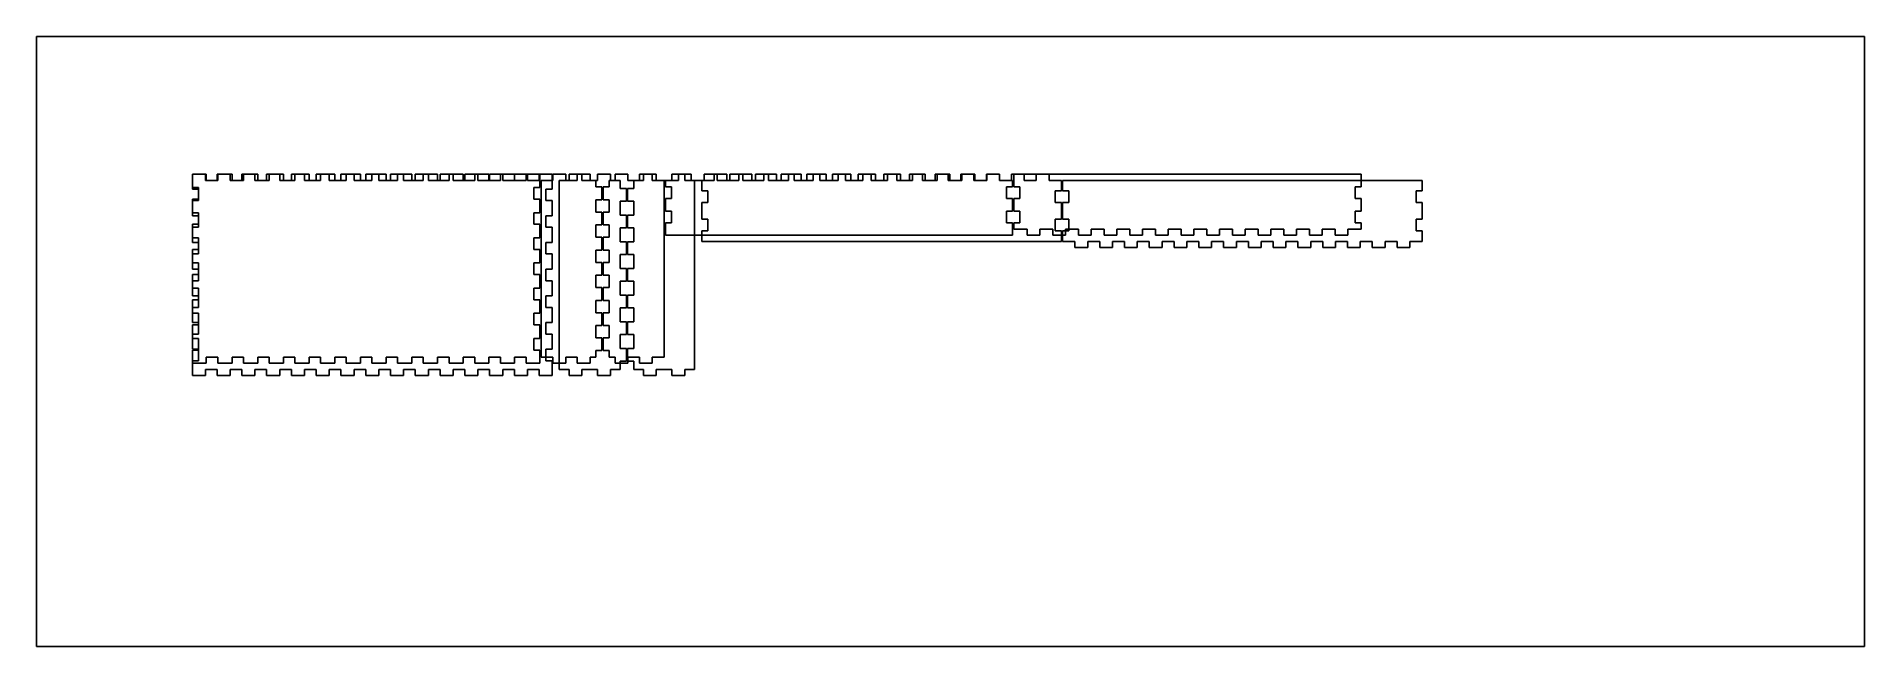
# Model space of a CAD drawing. Extents: x -36 to 387, y -26 to 115.
import ezdxf

# ---------------------------------------------------------------- set-up
doc = ezdxf.new("R2010")
doc.units = 0

msp = doc.modelspace()

# ---------------------------------------------------------------- linework, layer by layer
at = {"layer": 'Layer 1'}
for p, q in [((-35.8422, 115.395), (387.491, 115.395)), ((-35.8422, -25.7157), (-35.8422, 115.395)), ((387.491, 115.395), (387.491, -25.7157)), ((0.28222, 83.5378), (3.26906, 83.5378)), ((0.28222, 80.1158), (0.28222, 83.5378)), ((0.28222, 83.5378), (3.47737, 83.5378)), ((0.28222, 80.4686), (0.28222, 83.5378)), ((1.69333, 80.4686), (0.28222, 80.4686)), ((1.69333, 77.7875), (1.69333, 80.4686)), ((3.26906, 83.5378), (3.26906, 82.1267)), ((3.26906, 82.1267), (5.95017, 82.1267)), ((3.47737, 83.5378), (3.47737, 82.1267)), ((3.47737, 82.1267), (6.15848, 82.1267)), ((5.95017, 82.1267), (5.95017, 83.5378)), ((5.95017, 83.5378), (9.00759, 83.5378)), ((6.15848, 82.1267), (6.15848, 83.5378)), ((6.15848, 83.5378), (9.42421, 83.5378)), ((9.00759, 83.5378), (9.00759, 82.1267)), ((9.00759, 82.1267), (11.6887, 82.1267)), ((9.42421, 83.5378), (9.42421, 82.1267)), ((9.42421, 82.1267), (12.1053, 82.1267)), ((11.6887, 82.1267), (11.6887, 83.5378)), ((11.6887, 83.5378), (14.7461, 83.5378)), ((12.1053, 82.1267), (12.1053, 83.5378)), ((12.1053, 83.5378), (15.371, 83.5378)), ((14.7461, 83.5378), (14.7461, 82.1267)), ((14.7461, 82.1267), (17.4272, 82.1267)), ((15.371, 83.5378), (15.371, 82.1267)), ((15.371, 82.1267), (18.0521, 82.1267)), ((17.4272, 82.1267), (17.4272, 83.5378)), ((17.4272, 83.5378), (20.4846, 83.5378)), ((18.0521, 82.1267), (18.0521, 83.5378)), ((18.0521, 83.5378), (21.3178, 83.5378)), ((20.4846, 83.5378), (20.4846, 82.1267)), ((20.4846, 82.1267), (23.1657, 82.1267)), ((21.3178, 83.5378), (21.3178, 82.1267)), ((21.3178, 82.1267), (23.9989, 82.1267)), ((23.1657, 82.1267), (23.1657, 83.5378)), ((23.1657, 83.5378), (26.2231, 83.5378)), ((23.9989, 82.1267), (23.9989, 83.5378)), ((23.9989, 83.5378), (27.2646, 83.5378)), ((26.2231, 83.5378), (26.2231, 82.1267)), ((26.2231, 82.1267), (28.9043, 82.1267)), ((27.2646, 83.5378), (27.2646, 82.1267)), ((27.2646, 82.1267), (29.9457, 82.1267)), ((28.9043, 82.1267), (28.9043, 83.5378)), ((28.9043, 83.5378), (31.9616, 83.5378)), ((29.9457, 82.1267), (29.9457, 83.5378)), ((29.9457, 83.5378), (33.2116, 83.5378)), ((31.9616, 83.5378), (31.9616, 82.1267)), ((31.9616, 82.1267), (34.6428, 82.1267)), ((33.2116, 83.5378), (33.2116, 82.1267)), ((33.2116, 82.1267), (35.8927, 82.1267)), ((34.6428, 82.1267), (34.6428, 83.5378)), ((34.6428, 83.5378), (37.7001, 83.5378)), ((35.8927, 82.1267), (35.8927, 83.5378)), ((35.8927, 83.5378), (39.1583, 83.5378)), ((37.7001, 83.5378), (37.7001, 82.1267)), ((37.7001, 82.1267), (40.3812, 82.1267)), ((39.1583, 83.5378), (39.1583, 82.1267)), ((39.1583, 82.1267), (41.8394, 82.1267)), ((40.3812, 82.1267), (40.3812, 83.5378)), ((40.3812, 83.5378), (43.4388, 83.5378)), ((41.8394, 82.1267), (41.8394, 83.5378)), ((41.8394, 83.5378), (45.105, 83.5378)), ((43.4388, 83.5378), (43.4388, 82.1267)), ((43.4388, 82.1267), (46.1199, 82.1267)), ((45.105, 83.5378), (45.105, 82.1267)), ((45.105, 82.1267), (47.7861, 82.1267)), ((46.1199, 82.1267), (46.1199, 83.5378)), ((46.1199, 83.5378), (49.1772, 83.5378)), ((47.7861, 82.1267), (47.7861, 83.5378)), ((47.7861, 83.5378), (51.052, 83.5378)), ((49.1772, 83.5378), (49.1772, 82.1267)), ((49.1772, 82.1267), (51.8583, 82.1267)), ((51.052, 83.5378), (51.052, 82.1267)), ((51.052, 82.1267), (53.7331, 82.1267)), ((51.8583, 82.1267), (51.8583, 83.5378)), ((51.8583, 83.5378), (54.9156, 83.5378)), ((53.7331, 82.1267), (53.7331, 83.5378)), ((53.7331, 83.5378), (56.9987, 83.5378)), ((54.9156, 83.5378), (54.9156, 82.1267)), ((54.9156, 82.1267), (57.5967, 82.1267)), ((56.9987, 83.5378), (56.9987, 82.1267)), ((56.9987, 82.1267), (59.6798, 82.1267)), ((57.5967, 82.1267), (57.5967, 83.5378)), ((57.5967, 83.5378), (60.6543, 83.5378)), ((59.6798, 82.1267), (59.6798, 83.5378)), ((59.6798, 83.5378), (62.9457, 83.5378)), ((60.6543, 83.5378), (60.6543, 82.1267)), ((60.6543, 82.1267), (63.3354, 82.1267)), ((62.9457, 83.5378), (62.9457, 82.1267)), ((62.9457, 82.1267), (65.6268, 82.1267)), ((63.3354, 82.1267), (63.3354, 83.5378)), ((63.3354, 83.5378), (66.3927, 83.5378)), ((65.6268, 82.1267), (65.6268, 83.5378)), ((65.6268, 83.5378), (68.8924, 83.5378)), ((66.3927, 83.5378), (66.3927, 82.1267)), ((66.3927, 82.1267), (69.0738, 82.1267)), ((68.8924, 83.5378), (68.8924, 82.1267)), ((68.8924, 82.1267), (71.5735, 82.1267)), ((69.0738, 82.1267), (69.0738, 83.5378)), ((69.0738, 83.5378), (72.1311, 83.5378)), ((71.5735, 82.1267), (71.5735, 83.5378)), ((71.5735, 83.5378), (74.8393, 83.5378)), ((72.1311, 83.5378), (72.1311, 82.1267)), ((72.1311, 82.1267), (74.8123, 82.1267)), ((74.8123, 82.1267), (74.8123, 83.5378)), ((74.8123, 83.5378), (77.8698, 83.5378)), ((74.8393, 83.5378), (74.8393, 82.1267)), ((74.8393, 82.1267), (77.5205, 82.1267)), ((77.5205, 82.1267), (77.5205, 83.5378)), ((77.5205, 83.5378), (80.7155, 83.5378)), ((77.8698, 83.5378), (77.8698, 82.1267)), ((77.8698, 82.1267), (80.551, 82.1267)), ((80.7155, 80.4686), (79.3044, 80.4686)), ((79.3044, 80.4686), (79.3044, 77.7875)), ((80.551, 82.1267), (80.551, 83.5378)), ((80.551, 83.5378), (83.5377, 83.5378)), ((80.7155, 83.5378), (80.7155, 80.4686)), ((80.9977, 82.1267), (83.7494, 82.1267)), ((80.9977, 80.4686), (80.9977, 82.1267)), ((80.9977, 77.7875), (80.9977, 80.4686)), ((80.9977, 80.4686), (80.9977, 80.4686)), ((83.5377, 83.5378), (83.5377, 80.1158)), ((83.7494, 82.1267), (83.7494, 83.5378)), ((83.7494, 83.5378), (86.7127, 83.5378)), ((85.231, 82.1267), (87.5122, 82.1267)), ((85.231, 80.2569), (85.231, 82.1267)), ((86.7127, 83.5378), (86.7127, 82.1267)), ((86.7127, 82.1267), (89.3938, 82.1267)), ((87.5122, 82.1267), (87.5122, 83.5378)), ((87.5122, 83.5378), (90.4756, 83.5378)), ((89.3938, 82.1267), (89.3938, 83.5378)), ((89.3938, 83.5378), (92.3571, 83.5378)), ((90.4756, 83.5378), (90.4756, 82.1267)), ((90.4756, 82.1267), (94.0976, 82.1267)), ((92.3571, 83.5378), (92.3571, 82.1267)), ((92.3571, 82.1267), (93.6977, 82.1267)), ((93.6977, 82.1267), (93.6977, 80.6097)), ((93.6977, 80.6097), (95.1088, 80.6097)), ((94.0976, 82.1267), (94.0976, 83.5378)), ((94.0976, 83.5378), (97.0609, 83.5378)), ((95.1088, 80.6097), (95.1088, 77.6464)), ((95.391, 77.6464), (95.391, 80.6097)), ((95.391, 80.6097), (96.8021, 80.6097)), ((96.8021, 82.1267), (98.1427, 82.1267)), ((96.8021, 80.6097), (96.8021, 82.1267)), ((97.0609, 83.5378), (97.0609, 82.1267)), ((97.0609, 82.1267), (99.3421, 82.1267)), ((98.1427, 82.1267), (98.1427, 83.5378)), ((98.1427, 83.5378), (101.106, 83.5378)), ((99.3421, 82.1267), (99.3421, 80.2569)), ((101.106, 83.5378), (101.106, 82.1267)), ((101.106, 82.1267), (103.787, 82.1267)), ((102.447, 82.1267), (104.728, 82.1267)), ((102.447, 80.2569), (102.447, 82.1267)), ((103.787, 82.1267), (103.787, 83.5378)), ((103.787, 83.5378), (106.75, 83.5378)), ((104.728, 82.1267), (104.728, 83.5378)), ((104.728, 83.5378), (107.691, 83.5378)), ((106.75, 83.5378), (106.75, 82.1267)), ((106.75, 82.1267), (109.502, 82.1267)), ((107.691, 83.5378), (107.691, 82.1267)), ((107.691, 82.1267), (111.313, 82.1267)), ((109.502, 82.1267), (109.502, 80.4686)), ((109.502, 80.4686), (109.502, 80.4686)), ((109.502, 80.4686), (109.502, 77.7875)), ((109.784, 82.1267), (112.838, 82.1267)), ((109.784, 80.645), (109.784, 82.1267)), ((111.195, 80.645), (109.784, 80.645)), ((111.195, 77.9639), (111.195, 80.645)), ((111.313, 82.1267), (111.313, 83.5378)), ((111.313, 83.5378), (114.276, 83.5378)), ((112.838, 82.1267), (112.838, 83.5378)), ((112.838, 83.5378), (115.802, 83.5378)), ((114.276, 83.5378), (114.276, 82.1267)), ((114.276, 82.1267), (116.558, 82.1267)), ((115.802, 83.5378), (115.802, 82.1267)), ((115.802, 82.1267), (118.785, 82.1267)), ((116.558, 82.1267), (116.558, 80.2569)), ((118.251, 82.1267), (121.097, 82.1267)), ((118.251, 79.7043), (118.251, 82.1267)), ((118.785, 82.1267), (118.785, 83.5378)), ((118.785, 83.5378), (121.749, 83.5378)), ((121.097, 82.1267), (121.097, 83.5378)), ((121.097, 83.5378), (124.06, 83.5378)), ((121.749, 83.5378), (121.749, 82.1267)), ((121.749, 82.1267), (124.732, 82.1267)), ((124.06, 83.5378), (124.06, 82.1267)), ((124.06, 82.1267), (126.835, 82.1267)), ((124.732, 82.1267), (124.732, 83.5378)), ((124.732, 83.5378), (127.695, 83.5378)), ((126.835, 82.1267), (126.835, 83.5378)), ((126.835, 83.5378), (129.799, 83.5378)), ((127.695, 83.5378), (127.695, 82.1267)), ((127.695, 82.1267), (130.679, 82.1267)), ((129.799, 83.5378), (129.799, 82.1267)), ((129.799, 82.1267), (132.574, 82.1267)), ((130.679, 82.1267), (130.679, 83.5378)), ((130.679, 83.5378), (133.642, 83.5378)), ((132.574, 82.1267), (132.574, 83.5378)), ((132.574, 83.5378), (135.537, 83.5378)), ((133.642, 83.5378), (133.642, 82.1267)), ((133.642, 82.1267), (136.626, 82.1267)), ((135.537, 83.5378), (135.537, 82.1267)), ((135.537, 82.1267), (138.312, 82.1267)), ((136.626, 82.1267), (136.626, 83.5378)), ((136.626, 83.5378), (139.589, 83.5378)), ((138.312, 82.1267), (138.312, 83.5378)), ((138.312, 83.5378), (141.276, 83.5378)), ((139.589, 83.5378), (139.589, 82.1267)), ((139.589, 82.1267), (142.573, 82.1267)), ((141.276, 83.5378), (141.276, 82.1267)), ((141.276, 82.1267), (144.051, 82.1267)), ((142.573, 82.1267), (142.573, 83.5378)), ((142.573, 83.5378), (145.536, 83.5378)), ((144.051, 82.1267), (144.051, 83.5378)), ((144.051, 83.5378), (147.014, 83.5378)), ((145.536, 83.5378), (145.536, 82.1267)), ((145.536, 82.1267), (148.519, 82.1267)), ((147.014, 83.5378), (147.014, 82.1267)), ((147.014, 82.1267), (149.789, 82.1267)), ((148.519, 82.1267), (148.519, 83.5378)), ((148.519, 83.5378), (151.483, 83.5378)), ((149.789, 82.1267), (149.789, 83.5378)), ((149.789, 83.5378), (152.753, 83.5378)), ((151.483, 83.5378), (151.483, 82.1267)), ((151.483, 82.1267), (154.466, 82.1267)), ((152.753, 83.5378), (152.753, 82.1267)), ((152.753, 82.1267), (155.528, 82.1267)), ((154.466, 82.1267), (154.466, 83.5378)), ((154.466, 83.5378), (157.429, 83.5378)), ((155.528, 82.1267), (155.528, 83.5378)), ((155.528, 83.5378), (158.491, 83.5378)), ((157.429, 83.5378), (157.429, 82.1267)), ((157.429, 82.1267), (160.413, 82.1267)), ((158.491, 83.5378), (158.491, 82.1267)), ((158.491, 82.1267), (161.266, 82.1267)), ((160.413, 82.1267), (160.413, 83.5378)), ((160.413, 83.5378), (163.376, 83.5378)), ((161.266, 82.1267), (161.266, 83.5378)), ((161.266, 83.5378), (164.23, 83.5378)), ((163.376, 83.5378), (163.376, 82.1267)), ((163.376, 82.1267), (166.36, 82.1267)), ((164.23, 83.5378), (164.23, 82.1267)), ((164.23, 82.1267), (167.005, 82.1267)), ((166.36, 82.1267), (166.36, 83.5378)), ((166.36, 83.5378), (169.323, 83.5378)), ((167.005, 82.1267), (167.005, 83.5378)), ((167.005, 83.5378), (169.968, 83.5378)), ((169.323, 83.5378), (169.323, 82.1267)), ((169.323, 82.1267), (172.307, 82.1267)), ((169.968, 83.5378), (169.968, 82.1267)), ((169.968, 82.1267), (172.743, 82.1267)), ((172.307, 82.1267), (172.307, 83.5378)), ((172.307, 83.5378), (175.27, 83.5378)), ((172.743, 82.1267), (172.743, 83.5378)), ((172.743, 83.5378), (175.707, 83.5378)), ((175.27, 83.5378), (175.27, 82.1267)), ((175.27, 82.1267), (178.253, 82.1267)), ((175.707, 83.5378), (175.707, 82.1267)), ((175.707, 82.1267), (178.482, 82.1267)), ((178.253, 82.1267), (178.253, 83.5378)), ((178.253, 83.5378), (181.217, 83.5378)), ((178.482, 82.1267), (178.482, 83.5378)), ((178.482, 83.5378), (181.445, 83.5378)), ((181.217, 83.5378), (181.217, 82.1267)), ((181.217, 82.1267), (184.2, 82.1267)), ((181.445, 83.5378), (181.445, 82.1267)), ((181.445, 82.1267), (184.22, 82.1267)), ((184.2, 82.1267), (184.2, 83.5378)), ((184.2, 83.5378), (187.164, 83.5378)), ((184.22, 82.1267), (184.22, 83.5378)), ((184.22, 83.5378), (187.184, 83.5378)), ((187.164, 83.5378), (187.164, 82.1267)), ((187.164, 82.1267), (190.218, 82.1267)), ((187.184, 83.5378), (187.184, 82.1267)), ((187.184, 82.1267), (189.959, 82.1267)), ((190.218, 80.645), (188.807, 80.645)), ((188.807, 80.645), (188.807, 77.9639)), ((189.959, 82.1267), (189.959, 83.5378)), ((189.959, 83.5378), (192.922, 83.5378)), ((190.218, 82.1267), (190.218, 80.645)), ((190.5, 83.5378), (193.695, 83.5378)), ((190.5, 80.645), (190.5, 83.5378)), ((191.911, 80.645), (190.5, 80.645)), ((191.911, 77.9639), (191.911, 80.645)), ((192.922, 83.5378), (192.922, 82.1267)), ((192.922, 82.1267), (195.698, 82.1267)), ((193.695, 83.5378), (193.695, 83.5378)), ((193.695, 83.5378), (196.376, 83.5378)), ((195.698, 82.1267), (195.698, 83.5378)), ((195.698, 83.5378), (198.661, 83.5378)), ((196.376, 83.5378), (196.376, 83.5378)), ((196.376, 83.5378), (199.642, 83.5378)), ((198.661, 83.5378), (198.661, 82.1267)), ((198.661, 82.1267), (201.507, 82.1267)), ((199.642, 83.5378), (199.642, 83.5378)), ((199.642, 83.5378), (202.323, 83.5378)), ((201.507, 82.1267), (201.507, 79.7043)), ((201.789, 82.1267), (204.634, 82.1267)), ((201.789, 79.7043), (201.789, 82.1267)), ((202.323, 83.5378), (202.323, 83.5378)), ((202.323, 83.5378), (205.589, 83.5378)), ((204.634, 82.1267), (204.634, 82.1267)), ((204.634, 82.1267), (207.598, 82.1267)), ((205.589, 83.5378), (205.589, 83.5378)), ((205.589, 83.5378), (208.27, 83.5378)), ((207.598, 82.1267), (207.598, 82.1267)), ((207.598, 82.1267), (210.373, 82.1267)), ((208.27, 83.5378), (208.27, 83.5378)), ((208.27, 83.5378), (211.536, 83.5378)), ((210.373, 82.1267), (210.373, 82.1267)), ((210.373, 82.1267), (213.336, 82.1267)), ((211.536, 83.5378), (211.536, 83.5378)), ((211.536, 83.5378), (214.217, 83.5378)), ((213.336, 82.1267), (213.336, 82.1267)), ((213.336, 82.1267), (216.111, 82.1267)), ((214.217, 83.5378), (214.217, 83.5378)), ((214.217, 83.5378), (217.482, 83.5378)), ((216.111, 82.1267), (216.111, 82.1267)), ((216.111, 82.1267), (219.075, 82.1267)), ((217.482, 83.5378), (217.482, 83.5378)), ((217.482, 83.5378), (220.163, 83.5378)), ((219.075, 82.1267), (219.075, 82.1267)), ((219.075, 82.1267), (221.85, 82.1267)), ((220.163, 83.5378), (220.163, 83.5378)), ((220.163, 83.5378), (223.429, 83.5378)), ((221.85, 82.1267), (221.85, 82.1267)), ((221.85, 82.1267), (224.813, 82.1267)), ((223.429, 83.5378), (223.429, 83.5378)), ((223.429, 83.5378), (226.11, 83.5378)), ((224.813, 82.1267), (224.813, 82.1267)), ((224.813, 82.1267), (227.589, 82.1267)), ((226.11, 83.5378), (226.11, 83.5378)), ((226.11, 83.5378), (229.376, 83.5378)), ((227.589, 82.1267), (227.589, 82.1267)), ((227.589, 82.1267), (230.552, 82.1267)), ((229.376, 83.5378), (229.376, 83.5378)), ((229.376, 83.5378), (232.057, 83.5378)), ((230.552, 82.1267), (230.552, 82.1267)), ((230.552, 82.1267), (233.327, 82.1267)), ((232.057, 83.5378), (232.057, 83.5378)), ((232.057, 83.5378), (235.323, 83.5378)), ((233.327, 82.1267), (233.327, 82.1267)), ((233.327, 82.1267), (236.29, 82.1267)), ((235.323, 83.5378), (235.323, 83.5378)), ((235.323, 83.5378), (238.004, 83.5378)), ((236.29, 82.1267), (236.29, 82.1267)), ((236.29, 82.1267), (239.065, 82.1267)), ((238.004, 83.5378), (238.004, 83.5378)), ((238.004, 83.5378), (241.27, 83.5378)), ((239.065, 82.1267), (239.065, 82.1267)), ((239.065, 82.1267), (242.029, 82.1267)), ((241.27, 83.5378), (241.27, 83.5378)), ((241.27, 83.5378), (243.951, 83.5378)), ((242.029, 82.1267), (242.029, 82.1267)), ((242.029, 82.1267), (244.804, 82.1267)), ((243.951, 83.5378), (243.951, 83.5378)), ((243.951, 83.5378), (247.216, 83.5378)), ((244.804, 82.1267), (244.804, 82.1267)), ((244.804, 82.1267), (247.767, 82.1267)), ((247.216, 83.5378), (247.216, 83.5378)), ((247.216, 83.5378), (249.897, 83.5378)), ((247.767, 82.1267), (247.767, 82.1267)), ((247.767, 82.1267), (250.543, 82.1267)), ((249.897, 83.5378), (249.897, 83.5378)), ((249.897, 83.5378), (253.163, 83.5378)), ((250.543, 82.1267), (250.543, 82.1267)), ((250.543, 82.1267), (253.506, 82.1267)), ((253.163, 83.5378), (253.163, 83.5378)), ((253.163, 83.5378), (255.844, 83.5378)), ((253.506, 82.1267), (253.506, 82.1267)), ((253.506, 82.1267), (256.281, 82.1267)), ((255.844, 83.5378), (255.844, 83.5378)), ((255.844, 83.5378), (259.11, 83.5378)), ((256.281, 82.1267), (256.281, 82.1267)), ((256.281, 82.1267), (259.244, 82.1267)), ((259.11, 83.5378), (259.11, 83.5378)), ((259.11, 83.5378), (261.791, 83.5378)), ((259.244, 82.1267), (259.244, 82.1267)), ((259.244, 82.1267), (262.02, 82.1267)), ((261.791, 83.5378), (261.791, 83.5378)), ((261.791, 83.5378), (265.057, 83.5378)), ((262.02, 82.1267), (262.02, 82.1267)), ((262.02, 82.1267), (264.983, 82.1267)), ((264.983, 82.1267), (264.983, 82.1267)), ((264.983, 82.1267), (267.758, 82.1267)), ((265.057, 83.5378), (265.057, 83.5378)), ((265.057, 83.5378), (267.738, 83.5378)), ((267.738, 83.5378), (267.738, 83.5378)), ((267.738, 83.5378), (270.933, 83.5378)), ((267.758, 82.1267), (267.758, 82.1267)), ((267.758, 82.1267), (270.721, 82.1267)), ((270.933, 80.645), (269.522, 80.645)), ((269.522, 80.645), (269.522, 77.9639)), ((270.721, 82.1267), (270.721, 82.1267)), ((270.721, 82.1267), (273.497, 82.1267)), ((270.933, 83.5378), (270.933, 80.645)), ((273.497, 82.1267), (273.497, 82.1267)), ((273.497, 82.1267), (276.46, 82.1267)), ((276.46, 82.1267), (276.46, 82.1267)), ((276.46, 82.1267), (279.235, 82.1267)), ((279.235, 82.1267), (279.235, 82.1267)), ((279.235, 82.1267), (282.199, 82.1267)), ((282.199, 82.1267), (282.199, 82.1267)), ((282.199, 82.1267), (285.044, 82.1267)), ((285.044, 82.1267), (285.044, 79.7043)), ((1.69333, 80.1158), (0.28222, 80.1158)), ((0.28222, 74.6478), (0.28222, 77.7875)), ((0.28222, 77.7875), (1.69333, 77.7875)), ((0.28222, 73.9422), (0.28222, 77.4347)), ((0.28222, 77.4347), (1.69333, 77.4347)), ((1.69333, 77.4347), (1.69333, 80.1158)), ((79.3044, 77.7875), (80.7155, 77.7875)), ((80.7155, 77.7875), (80.7155, 74.6478)), ((80.9977, 74.6478), (80.9977, 77.7875)), ((80.9977, 77.7875), (80.9977, 77.7875)), ((83.5377, 80.1158), (82.1266, 80.1158)), ((82.1266, 80.1158), (82.1266, 77.4347)), ((82.1266, 77.4347), (83.5377, 77.4347)), ((83.5377, 77.4347), (83.5377, 73.9422)), ((85.231, 77.2936), (85.231, 80.2569)), ((85.231, 80.2569), (85.231, 80.2569)), ((85.231, 74.0833), (85.231, 77.2936)), ((85.231, 77.2936), (85.231, 77.2936)), ((95.1088, 77.6464), (93.6977, 77.6464)), ((93.6977, 77.6464), (93.6977, 74.7889)), ((96.8021, 77.6464), (95.391, 77.6464)), ((96.8021, 74.7889), (96.8021, 77.6464)), ((99.3421, 80.2569), (100.753, 80.2569)), ((100.753, 77.2936), (99.3421, 77.2936)), ((99.3421, 77.2936), (99.3421, 74.0833)), ((100.753, 80.2569), (100.753, 77.2936)), ((101.035, 77.2936), (101.035, 80.2569)), ((101.035, 80.2569), (102.447, 80.2569)), ((102.447, 77.2936), (101.035, 77.2936)), ((102.447, 74.0833), (102.447, 77.2936)), ((109.502, 77.7875), (109.502, 77.7875)), ((109.502, 77.7875), (109.502, 74.6478)), ((109.784, 75.0006), (109.784, 77.9639)), ((109.784, 77.9639), (111.195, 77.9639)), ((116.558, 80.2569), (116.558, 80.2569)), ((116.558, 80.2569), (116.558, 77.2936)), ((116.558, 77.2936), (116.558, 77.2936)), ((116.558, 77.2936), (116.558, 74.0833)), ((119.662, 79.7043), (118.251, 79.7043)), ((118.251, 73.1191), (118.251, 77.0232)), ((118.251, 77.0232), (119.662, 77.0232)), ((119.662, 77.0232), (119.662, 79.7043)), ((188.807, 77.9639), (190.218, 77.9639)), ((190.218, 77.9639), (190.218, 75.0006)), ((190.5, 75.0006), (190.5, 77.9639)), ((190.5, 77.9639), (191.911, 77.9639)), ((201.507, 79.7043), (200.095, 79.7043)), ((200.095, 79.7043), (200.095, 77.0232)), ((200.095, 77.0232), (201.507, 77.0232)), ((201.507, 77.0232), (201.507, 73.1191)), ((203.2, 79.7043), (201.789, 79.7043)), ((201.789, 73.1191), (201.789, 77.0232)), ((201.789, 77.0232), (203.2, 77.0232)), ((203.2, 77.0232), (203.2, 79.7043)), ((269.522, 77.9639), (270.933, 77.9639)), ((270.933, 77.9639), (270.933, 75.0006)), ((285.044, 79.7043), (283.633, 79.7043)), ((283.633, 79.7043), (283.633, 77.0232)), ((283.633, 77.0232), (285.044, 77.0232)), ((285.044, 77.0232), (285.044, 73.1191)), ((1.69333, 74.6478), (0.28222, 74.6478)), ((1.69333, 73.9422), (0.28222, 73.9422)), ((0.28222, 68.827), (0.28222, 71.9667)), ((0.28222, 71.9667), (1.69333, 71.9667)), ((1.69333, 71.9667), (1.69333, 74.6478)), ((1.69333, 71.2611), (1.69333, 73.9422)), ((80.7155, 74.6478), (79.3044, 74.6478)), ((79.3044, 74.6478), (79.3044, 71.9667)), ((79.3044, 71.9667), (80.7155, 71.9667)), ((80.7155, 71.9667), (80.7155, 68.827)), ((80.9977, 71.9667), (80.9977, 74.6478)), ((80.9977, 74.6478), (80.9977, 74.6478)), ((80.9977, 68.827), (80.9977, 71.9667)), ((80.9977, 71.9667), (80.9977, 71.9667)), ((83.5377, 73.9422), (82.1266, 73.9422)), ((82.1266, 73.9422), (82.1266, 71.2611)), ((85.231, 71.12), (85.231, 74.0833)), ((85.231, 74.0833), (85.231, 74.0833)), ((93.6977, 74.7889), (95.1088, 74.7889)), ((95.1088, 74.7889), (95.1088, 71.8256)), ((95.391, 71.8256), (95.391, 74.7889)), ((95.391, 74.7889), (96.8021, 74.7889)), ((99.3421, 74.0833), (100.753, 74.0833)), ((100.753, 74.0833), (100.753, 71.12)), ((101.035, 71.12), (101.035, 74.0833)), ((101.035, 74.0833), (102.447, 74.0833)), ((109.502, 74.6478), (109.502, 74.6478)), ((109.502, 74.6478), (109.502, 71.9667)), ((109.502, 71.9667), (109.502, 71.9667)), ((109.502, 71.9667), (109.502, 68.827)), ((111.195, 75.0006), (109.784, 75.0006)), ((109.784, 69.4267), (109.784, 72.3195)), ((109.784, 72.3195), (111.195, 72.3195)), ((111.195, 72.3195), (111.195, 75.0006)), ((116.558, 74.0833), (116.558, 74.0833)), ((116.558, 74.0833), (116.558, 71.12)), ((119.662, 73.1191), (118.251, 73.1191)), ((119.662, 70.438), (119.662, 73.1191)), ((190.218, 75.0006), (188.807, 75.0006)), ((188.807, 75.0006), (188.807, 72.3195)), ((188.807, 72.3195), (190.218, 72.3195)), ((190.218, 72.3195), (190.218, 69.4267)), ((191.911, 75.0006), (190.5, 75.0006)), ((190.5, 70.8378), (190.5, 72.3195)), ((190.5, 72.3195), (191.911, 72.3195)), ((191.911, 72.3195), (191.911, 75.0006)), ((201.507, 73.1191), (200.095, 73.1191)), ((200.095, 73.1191), (200.095, 70.438)), ((203.2, 73.1191), (201.789, 73.1191)), ((203.2, 70.438), (203.2, 73.1191)), ((270.933, 75.0006), (269.522, 75.0006)), ((269.522, 75.0006), (269.522, 72.3195)), ((269.522, 72.3195), (270.933, 72.3195)), ((270.933, 72.3195), (270.933, 70.8378)), ((285.044, 73.1191), (283.633, 73.1191)), ((283.633, 73.1191), (283.633, 70.438)), ((0.28222, 67.7686), (0.28222, 71.2611)), ((0.28222, 71.2611), (1.69333, 71.2611)), ((1.69333, 68.827), (0.28222, 68.827)), ((1.69333, 67.7686), (0.28222, 67.7686)), ((1.69333, 66.1458), (1.69333, 68.827)), ((1.69333, 65.0875), (1.69333, 67.7686)), ((80.7155, 68.827), (79.3044, 68.827)), ((79.3044, 68.827), (79.3044, 66.1458)), ((80.9977, 66.1458), (80.9977, 68.827)), ((80.9977, 68.827), (80.9977, 68.827)), ((82.1266, 71.2611), (83.5377, 71.2611)), ((83.5377, 67.7686), (82.1266, 67.7686)), ((82.1266, 67.7686), (82.1266, 65.0875)), ((83.5377, 71.2611), (83.5377, 67.7686)), ((85.231, 67.9097), (85.231, 71.12)), ((85.231, 71.12), (85.231, 71.12)), ((85.231, 64.9464), (85.231, 67.9097)), ((85.231, 67.9097), (85.231, 67.9097)), ((95.1088, 71.8256), (93.6977, 71.8256)), ((93.6977, 71.8256), (93.6977, 68.9681)), ((93.6977, 68.9681), (95.1088, 68.9681)), ((95.1088, 68.9681), (95.1088, 66.0047)), ((96.8021, 71.8256), (95.391, 71.8256)), ((95.391, 66.0047), (95.391, 68.9681)), ((95.391, 68.9681), (96.8021, 68.9681)), ((96.8021, 68.9681), (96.8021, 71.8256)), ((100.753, 71.12), (99.3421, 71.12)), ((99.3421, 71.12), (99.3421, 67.9097)), ((99.3421, 67.9097), (100.753, 67.9097)), ((100.753, 67.9097), (100.753, 64.9464)), ((102.447, 71.12), (101.035, 71.12)), ((101.035, 64.9464), (101.035, 67.9097)), ((101.035, 67.9097), (102.447, 67.9097)), ((102.447, 67.9097), (102.447, 71.12)), ((109.502, 68.827), (109.502, 68.827)), ((109.502, 68.827), (109.502, 66.1458)), ((112.979, 69.4267), (109.784, 69.4267)), ((115.661, 69.4267), (112.979, 69.4267)), ((112.979, 69.4267), (112.979, 69.4267)), ((118.926, 69.4267), (115.661, 69.4267)), ((115.661, 69.4267), (115.661, 69.4267)), ((116.558, 71.12), (116.558, 71.12)), ((116.558, 71.12), (116.558, 67.9097)), ((116.558, 67.9097), (116.558, 67.9097)), ((116.558, 67.9097), (116.558, 64.9464)), ((118.251, 68.0156), (118.251, 70.438)), ((118.251, 70.438), (119.662, 70.438)), ((121.097, 68.0156), (118.251, 68.0156)), ((121.607, 69.4267), (118.926, 69.4267)), ((118.926, 69.4267), (118.926, 69.4267)), ((124.06, 68.0156), (121.097, 68.0156)), ((121.097, 68.0156), (121.097, 68.0156)), ((124.873, 69.4267), (121.607, 69.4267)), ((121.607, 69.4267), (121.607, 69.4267)), ((126.835, 68.0156), (124.06, 68.0156)), ((124.06, 68.0156), (124.06, 68.0156)), ((127.554, 69.4267), (124.873, 69.4267)), ((124.873, 69.4267), (124.873, 69.4267)), ((129.799, 68.0156), (126.835, 68.0156)), ((126.835, 68.0156), (126.835, 68.0156)), ((130.82, 69.4267), (127.554, 69.4267)), ((127.554, 69.4267), (127.554, 69.4267)), ((132.574, 68.0156), (129.799, 68.0156)), ((129.799, 68.0156), (129.799, 68.0156)), ((133.501, 69.4267), (130.82, 69.4267)), ((130.82, 69.4267), (130.82, 69.4267)), ((135.537, 68.0156), (132.574, 68.0156)), ((132.574, 68.0156), (132.574, 68.0156)), ((136.767, 69.4267), (133.501, 69.4267)), ((133.501, 69.4267), (133.501, 69.4267)), ((138.312, 68.0156), (135.537, 68.0156)), ((135.537, 68.0156), (135.537, 68.0156)), ((139.448, 69.4267), (136.767, 69.4267)), ((136.767, 69.4267), (136.767, 69.4267)), ((141.276, 68.0156), (138.312, 68.0156)), ((138.312, 68.0156), (138.312, 68.0156)), ((142.714, 69.4267), (139.448, 69.4267)), ((139.448, 69.4267), (139.448, 69.4267)), ((144.051, 68.0156), (141.276, 68.0156)), ((141.276, 68.0156), (141.276, 68.0156)), ((145.395, 69.4267), (142.714, 69.4267)), ((142.714, 69.4267), (142.714, 69.4267)), ((147.014, 68.0156), (144.051, 68.0156)), ((144.051, 68.0156), (144.051, 68.0156)), ((148.66, 69.4267), (145.395, 69.4267)), ((145.395, 69.4267), (145.395, 69.4267)), ((149.789, 68.0156), (147.014, 68.0156)), ((147.014, 68.0156), (147.014, 68.0156)), ((151.342, 69.4267), (148.66, 69.4267)), ((148.66, 69.4267), (148.66, 69.4267)), ((152.753, 68.0156), (149.789, 68.0156)), ((149.789, 68.0156), (149.789, 68.0156)), ((154.607, 69.4267), (151.342, 69.4267)), ((151.342, 69.4267), (151.342, 69.4267)), ((155.528, 68.0156), (152.753, 68.0156)), ((152.753, 68.0156), (152.753, 68.0156)), ((157.288, 69.4267), (154.607, 69.4267)), ((154.607, 69.4267), (154.607, 69.4267)), ((158.491, 68.0156), (155.528, 68.0156)), ((155.528, 68.0156), (155.528, 68.0156)), ((160.554, 69.4267), (157.288, 69.4267)), ((157.288, 69.4267), (157.288, 69.4267)), ((161.266, 68.0156), (158.491, 68.0156)), ((158.491, 68.0156), (158.491, 68.0156)), ((163.235, 69.4267), (160.554, 69.4267)), ((160.554, 69.4267), (160.554, 69.4267)), ((164.23, 68.0156), (161.266, 68.0156)), ((161.266, 68.0156), (161.266, 68.0156)), ((166.501, 69.4267), (163.235, 69.4267)), ((163.235, 69.4267), (163.235, 69.4267)), ((167.005, 68.0156), (164.23, 68.0156)), ((164.23, 68.0156), (164.23, 68.0156)), ((169.182, 69.4267), (166.501, 69.4267)), ((166.501, 69.4267), (166.501, 69.4267)), ((169.968, 68.0156), (167.005, 68.0156)), ((167.005, 68.0156), (167.005, 68.0156)), ((172.448, 69.4267), (169.182, 69.4267)), ((169.182, 69.4267), (169.182, 69.4267)), ((172.743, 68.0156), (169.968, 68.0156)), ((169.968, 68.0156), (169.968, 68.0156)), ((175.129, 69.4267), (172.448, 69.4267)), ((172.448, 69.4267), (172.448, 69.4267)), ((175.707, 68.0156), (172.743, 68.0156)), ((172.743, 68.0156), (172.743, 68.0156)), ((178.395, 69.4267), (175.129, 69.4267)), ((175.129, 69.4267), (175.129, 69.4267)), ((178.482, 68.0156), (175.707, 68.0156)), ((175.707, 68.0156), (175.707, 68.0156)), ((181.076, 69.4267), (178.395, 69.4267)), ((178.395, 69.4267), (178.395, 69.4267)), ((181.445, 68.0156), (178.482, 68.0156)), ((178.482, 68.0156), (178.482, 68.0156)), ((184.341, 69.4267), (181.076, 69.4267)), ((181.076, 69.4267), (181.076, 69.4267)), ((184.22, 68.0156), (181.445, 68.0156)), ((181.445, 68.0156), (181.445, 68.0156)), ((187.184, 68.0156), (184.22, 68.0156)), ((184.22, 68.0156), (184.22, 68.0156)), ((187.023, 69.4267), (184.341, 69.4267)), ((184.341, 69.4267), (184.341, 69.4267)), ((190.218, 69.4267), (187.023, 69.4267)), ((187.023, 69.4267), (187.023, 69.4267)), ((189.959, 68.0156), (187.184, 68.0156)), ((187.184, 68.0156), (187.184, 68.0156)), ((192.922, 68.0156), (189.959, 68.0156)), ((189.959, 68.0156), (189.959, 68.0156)), ((193.554, 70.8378), (190.5, 70.8378)), ((195.698, 68.0156), (192.922, 68.0156)), ((192.922, 68.0156), (192.922, 68.0156)), ((193.554, 69.4267), (193.554, 70.8378)), ((196.517, 69.4267), (193.554, 69.4267)), ((198.661, 68.0156), (195.698, 68.0156)), ((195.698, 68.0156), (195.698, 68.0156)), ((199.501, 70.8378), (196.517, 70.8378)), ((196.517, 70.8378), (196.517, 69.4267)), ((201.507, 68.0156), (198.661, 68.0156)), ((198.661, 68.0156), (198.661, 68.0156)), ((199.501, 69.4267), (199.501, 70.8378)), ((202.464, 69.4267), (199.501, 69.4267)), ((200.095, 70.438), (201.507, 70.438)), ((201.507, 70.438), (201.507, 68.0156)), ((201.789, 68.0156), (201.789, 70.438)), ((201.789, 70.438), (203.2, 70.438)), ((204.634, 68.0156), (201.789, 68.0156)), ((205.447, 70.8378), (202.464, 70.8378)), ((202.464, 70.8378), (202.464, 69.4267)), ((204.634, 66.6045), (204.634, 68.0156)), ((205.447, 69.4267), (205.447, 70.8378)), ((208.411, 69.4267), (205.447, 69.4267)), ((210.373, 68.0156), (207.598, 68.0156)), ((207.598, 68.0156), (207.598, 66.6045)), ((211.394, 70.8378), (208.411, 70.8378)), ((208.411, 70.8378), (208.411, 69.4267)), ((210.373, 66.6045), (210.373, 68.0156)), ((211.394, 69.4267), (211.394, 70.8378)), ((214.358, 69.4267), (211.394, 69.4267)), ((216.111, 68.0156), (213.336, 68.0156)), ((213.336, 68.0156), (213.336, 66.6045)), ((217.341, 70.8378), (214.358, 70.8378)), ((214.358, 70.8378), (214.358, 69.4267)), ((216.111, 66.6045), (216.111, 68.0156)), ((217.341, 69.4267), (217.341, 70.8378)), ((220.304, 69.4267), (217.341, 69.4267)), ((221.85, 68.0156), (219.075, 68.0156)), ((219.075, 68.0156), (219.075, 66.6045)), ((223.288, 70.8378), (220.304, 70.8378)), ((220.304, 70.8378), (220.304, 69.4267)), ((221.85, 66.6045), (221.85, 68.0156)), ((223.288, 69.4267), (223.288, 70.8378)), ((226.251, 69.4267), (223.288, 69.4267)), ((227.589, 68.0156), (224.813, 68.0156)), ((224.813, 68.0156), (224.813, 66.6045)), ((229.235, 70.8378), (226.251, 70.8378)), ((226.251, 70.8378), (226.251, 69.4267)), ((227.589, 66.6045), (227.589, 68.0156)), ((229.235, 69.4267), (229.235, 70.8378)), ((232.198, 69.4267), (229.235, 69.4267)), ((233.327, 68.0156), (230.552, 68.0156)), ((230.552, 68.0156), (230.552, 66.6045)), ((235.182, 70.8378), (232.198, 70.8378)), ((232.198, 70.8378), (232.198, 69.4267)), ((233.327, 66.6045), (233.327, 68.0156)), ((235.182, 69.4267), (235.182, 70.8378)), ((238.145, 69.4267), (235.182, 69.4267)), ((239.065, 68.0156), (236.29, 68.0156)), ((236.29, 68.0156), (236.29, 66.6045)), ((241.129, 70.8378), (238.145, 70.8378)), ((238.145, 70.8378), (238.145, 69.4267)), ((239.065, 66.6045), (239.065, 68.0156)), ((241.129, 69.4267), (241.129, 70.8378)), ((244.092, 69.4267), (241.129, 69.4267)), ((244.804, 68.0156), (242.029, 68.0156)), ((242.029, 68.0156), (242.029, 66.6045)), ((247.075, 70.8378), (244.092, 70.8378)), ((244.092, 70.8378), (244.092, 69.4267)), ((244.804, 66.6045), (244.804, 68.0156)), ((247.075, 69.4267), (247.075, 70.8378)), ((250.039, 69.4267), (247.075, 69.4267)), ((250.543, 68.0156), (247.767, 68.0156)), ((247.767, 68.0156), (247.767, 66.6045)), ((253.022, 70.8378), (250.039, 70.8378)), ((250.039, 70.8378), (250.039, 69.4267)), ((250.543, 66.6045), (250.543, 68.0156)), ((253.022, 69.4267), (253.022, 70.8378)), ((255.986, 69.4267), (253.022, 69.4267)), ((256.281, 68.0156), (253.506, 68.0156)), ((253.506, 68.0156), (253.506, 66.6045)), ((258.969, 70.8378), (255.986, 70.8378)), ((255.986, 70.8378), (255.986, 69.4267)), ((256.281, 66.6045), (256.281, 68.0156)), ((258.969, 69.4267), (258.969, 70.8378)), ((261.932, 69.4267), (258.969, 69.4267)), ((262.02, 68.0156), (259.244, 68.0156)), ((259.244, 68.0156), (259.244, 66.6045)), ((264.916, 70.8378), (261.932, 70.8378)), ((261.932, 70.8378), (261.932, 69.4267)), ((262.02, 66.6045), (262.02, 68.0156)), ((264.916, 69.4267), (264.916, 70.8378)), ((267.879, 69.4267), (264.916, 69.4267)), ((267.758, 68.0156), (264.983, 68.0156)), ((264.983, 68.0156), (264.983, 66.6045)), ((267.758, 66.6045), (267.758, 68.0156)), ((270.933, 70.8378), (267.879, 70.8378)), ((267.879, 70.8378), (267.879, 69.4267)), ((273.497, 68.0156), (270.721, 68.0156)), ((270.721, 68.0156), (270.721, 66.6045)), ((273.497, 66.6045), (273.497, 68.0156)), ((279.235, 68.0156), (276.46, 68.0156)), ((276.46, 68.0156), (276.46, 66.6045)), ((279.235, 66.6045), (279.235, 68.0156)), ((285.044, 68.0156), (282.199, 68.0156)), ((282.199, 68.0156), (282.199, 66.6045)), ((283.633, 70.438), (285.044, 70.438)), ((285.044, 70.438), (285.044, 68.0156)), ((0.28222, 63.0061), (0.28222, 66.1458)), ((0.28222, 66.1458), (1.69333, 66.1458)), ((0.28222, 61.595), (0.28222, 65.0875)), ((0.28222, 65.0875), (1.69333, 65.0875)), ((79.3044, 66.1458), (80.7155, 66.1458)), ((80.7155, 66.1458), (80.7155, 63.0061)), ((80.9977, 63.0061), (80.9977, 66.1458)), ((80.9977, 66.1458), (80.9977, 66.1458)), ((82.1266, 65.0875), (83.5377, 65.0875)), ((83.5377, 65.0875), (83.5377, 61.595)), ((85.231, 61.7361), (85.231, 64.9464)), ((85.231, 64.9464), (85.231, 64.9464)), ((95.1088, 66.0047), (93.6977, 66.0047)), ((93.6977, 66.0047), (93.6977, 63.1472)), ((96.8021, 66.0047), (95.391, 66.0047)), ((96.8021, 63.1472), (96.8021, 66.0047)), ((100.753, 64.9464), (99.3421, 64.9464)), ((99.3421, 64.9464), (99.3421, 61.7361)), ((102.447, 64.9464), (101.035, 64.9464)), ((102.447, 61.7361), (102.447, 64.9464)), ((109.502, 66.1458), (109.502, 66.1458)), ((109.502, 66.1458), (109.502, 63.0061)), ((116.558, 64.9464), (116.558, 64.9464)), ((116.558, 64.9464), (116.558, 61.7361)), ((207.598, 66.6045), (204.634, 66.6045)), ((213.336, 66.6045), (210.373, 66.6045)), ((219.075, 66.6045), (216.111, 66.6045)), ((224.813, 66.6045), (221.85, 66.6045)), ((230.552, 66.6045), (227.589, 66.6045)), ((236.29, 66.6045), (233.327, 66.6045)), ((242.029, 66.6045), (239.065, 66.6045)), ((247.767, 66.6045), (244.804, 66.6045)), ((253.506, 66.6045), (250.543, 66.6045)), ((259.244, 66.6045), (256.281, 66.6045)), ((264.983, 66.6045), (262.02, 66.6045)), ((270.721, 66.6045), (267.758, 66.6045)), ((276.46, 66.6045), (273.497, 66.6045)), ((282.199, 66.6045), (279.235, 66.6045)), ((1.69333, 63.0061), (0.28222, 63.0061)), ((1.69333, 61.595), (0.28222, 61.595)), ((0.28222, 57.1853), (0.28222, 60.325)), ((0.28222, 60.325), (1.69333, 60.325)), ((1.69333, 60.325), (1.69333, 63.0061)), ((1.69333, 58.9139), (1.69333, 61.595)), ((80.7155, 63.0061), (79.3044, 63.0061)), ((79.3044, 63.0061), (79.3044, 60.325)), ((79.3044, 60.325), (80.7155, 60.325)), ((80.7155, 60.325), (80.7155, 57.1853)), ((80.9977, 60.325), (80.9977, 63.0061)), ((80.9977, 63.0061), (80.9977, 63.0061)), ((80.9977, 57.1853), (80.9977, 60.325)), ((80.9977, 60.325), (80.9977, 60.325)), ((83.5377, 61.595), (82.1266, 61.595)), ((82.1266, 61.595), (82.1266, 58.9139)), ((85.231, 58.7728), (85.231, 61.7361)), ((85.231, 61.7361), (85.231, 61.7361)), ((93.6977, 63.1472), (95.1088, 63.1472)), ((95.1088, 60.1839), (93.6977, 60.1839)), ((93.6977, 60.1839), (93.6977, 57.3264)), ((95.1088, 63.1472), (95.1088, 60.1839)), ((95.391, 60.1839), (95.391, 63.1472)), ((95.391, 63.1472), (96.8021, 63.1472)), ((96.8021, 60.1839), (95.391, 60.1839)), ((96.8021, 57.3264), (96.8021, 60.1839)), ((99.3421, 61.7361), (100.753, 61.7361)), ((100.753, 61.7361), (100.753, 58.7728)), ((101.035, 58.7728), (101.035, 61.7361)), ((101.035, 61.7361), (102.447, 61.7361)), ((109.502, 63.0061), (109.502, 63.0061)), ((109.502, 63.0061), (109.502, 60.325)), ((109.502, 60.325), (109.502, 60.325)), ((109.502, 60.325), (109.502, 57.1853)), ((116.558, 61.7361), (116.558, 61.7361)), ((116.558, 61.7361), (116.558, 58.7728)), ((0.28222, 55.4214), (0.28222, 58.9139)), ((0.28222, 58.9139), (1.69333, 58.9139)), ((1.69333, 57.1853), (0.28222, 57.1853)), ((1.69333, 55.4214), (0.28222, 55.4214)), ((1.69333, 54.5042), (1.69333, 57.1853)), ((1.69333, 52.7403), (1.69333, 55.4214)), ((80.7155, 57.1853), (79.3044, 57.1853)), ((79.3044, 57.1853), (79.3044, 54.5042)), ((80.9977, 54.5042), (80.9977, 57.1853)), ((80.9977, 57.1853), (80.9977, 57.1853)), ((82.1266, 58.9139), (83.5377, 58.9139)), ((83.5377, 55.4214), (82.1266, 55.4214)), ((82.1266, 55.4214), (82.1266, 52.7403)), ((83.5377, 58.9139), (83.5377, 55.4214)), ((85.231, 55.5625), (85.231, 58.7728)), ((85.231, 58.7728), (85.231, 58.7728)), ((85.231, 52.5992), (85.231, 55.5625)), ((85.231, 55.5625), (85.231, 55.5625)), ((93.6977, 57.3264), (95.1088, 57.3264)), ((95.1088, 57.3264), (95.1088, 54.3631)), ((95.391, 54.3631), (95.391, 57.3264)), ((95.391, 57.3264), (96.8021, 57.3264)), ((100.753, 58.7728), (99.3421, 58.7728)), ((99.3421, 58.7728), (99.3421, 55.5625)), ((99.3421, 55.5625), (100.753, 55.5625)), ((100.753, 55.5625), (100.753, 52.5992)), ((102.447, 58.7728), (101.035, 58.7728)), ((101.035, 52.5992), (101.035, 55.5625)), ((101.035, 55.5625), (102.447, 55.5625)), ((102.447, 55.5625), (102.447, 58.7728)), ((109.502, 57.1853), (109.502, 57.1853)), ((109.502, 57.1853), (109.502, 54.5042)), ((116.558, 58.7728), (116.558, 58.7728)), ((116.558, 58.7728), (116.558, 55.5625)), ((116.558, 55.5625), (116.558, 55.5625)), ((116.558, 55.5625), (116.558, 52.5992)), ((0.28222, 51.3645), (0.28222, 54.5042)), ((0.28222, 54.5042), (1.69333, 54.5042)), ((0.28222, 49.2478), (0.28222, 52.7403)), ((0.28222, 52.7403), (1.69333, 52.7403)), ((1.69333, 51.3645), (0.28222, 51.3645)), ((1.69333, 48.6834), (1.69333, 51.3645)), ((79.3044, 54.5042), (80.7155, 54.5042)), ((80.7155, 51.3645), (79.3044, 51.3645)), ((79.3044, 51.3645), (79.3044, 48.6834)), ((80.7155, 54.5042), (80.7155, 51.3645)), ((80.9977, 51.3645), (80.9977, 54.5042)), ((80.9977, 54.5042), (80.9977, 54.5042)), ((80.9977, 48.6834), (80.9977, 51.3645)), ((80.9977, 51.3645), (80.9977, 51.3645)), ((82.1266, 52.7403), (83.5377, 52.7403)), ((83.5377, 52.7403), (83.5377, 49.2478)), ((85.231, 49.3889), (85.231, 52.5992)), ((85.231, 52.5992), (85.231, 52.5992)), ((95.1088, 54.3631), (93.6977, 54.3631)), ((93.6977, 54.3631), (93.6977, 51.5056)), ((93.6977, 51.5056), (95.1088, 51.5056)), ((95.1088, 51.5056), (95.1088, 48.5422)), ((96.8021, 54.3631), (95.391, 54.3631)), ((95.391, 48.5422), (95.391, 51.5056)), ((95.391, 51.5056), (96.8021, 51.5056)), ((96.8021, 51.5056), (96.8021, 54.3631)), ((100.753, 52.5992), (99.3421, 52.5992)), ((99.3421, 52.5992), (99.3421, 49.3889)), ((102.447, 52.5992), (101.035, 52.5992)), ((102.447, 49.3889), (102.447, 52.5992)), ((109.502, 54.5042), (109.502, 54.5042)), ((109.502, 54.5042), (109.502, 51.3645)), ((109.502, 51.3645), (109.502, 51.3645)), ((109.502, 51.3645), (109.502, 48.6834)), ((116.558, 52.5992), (116.558, 52.5992)), ((116.558, 52.5992), (116.558, 49.3889)), ((1.69333, 49.2478), (0.28222, 49.2478)), ((0.28222, 45.5436), (0.28222, 48.6834)), ((0.28222, 48.6834), (1.69333, 48.6834)), ((0.28222, 43.0742), (0.28222, 46.5667)), ((0.28222, 46.5667), (1.69333, 46.5667)), ((1.69333, 46.5667), (1.69333, 49.2478)), ((79.3044, 48.6834), (80.7155, 48.6834)), ((80.7155, 48.6834), (80.7155, 45.5436)), ((80.9977, 45.5436), (80.9977, 48.6834)), ((80.9977, 48.6834), (80.9977, 48.6834)), ((83.5377, 49.2478), (82.1266, 49.2478)), ((82.1266, 49.2478), (82.1266, 46.5667)), ((82.1266, 46.5667), (83.5377, 46.5667)), ((83.5377, 46.5667), (83.5377, 43.0742)), ((85.231, 46.4256), (85.231, 49.3889)), ((85.231, 49.3889), (85.231, 49.3889)), ((95.1088, 48.5422), (93.6977, 48.5422)), ((93.6977, 48.5422), (93.6977, 45.6848)), ((96.8021, 48.5422), (95.391, 48.5422)), ((96.8021, 45.6848), (96.8021, 48.5422)), ((99.3421, 49.3889), (100.753, 49.3889)), ((100.753, 49.3889), (100.753, 46.4256)), ((101.035, 46.4256), (101.035, 49.3889)), ((101.035, 49.3889), (102.447, 49.3889)), ((109.502, 48.6834), (109.502, 48.6834)), ((109.502, 48.6834), (109.502, 45.5436)), ((116.558, 49.3889), (116.558, 49.3889)), ((116.558, 49.3889), (116.558, 46.4256)), ((1.69333, 45.5436), (0.28222, 45.5436)), ((1.69333, 43.0742), (0.28222, 43.0742)), ((0.28222, 39.7934), (0.28222, 42.8625)), ((0.28222, 42.8625), (1.69333, 42.8625)), ((1.69333, 42.8625), (1.69333, 45.5436)), ((1.69333, 40.3931), (1.69333, 43.0742)), ((80.7155, 45.5436), (79.3044, 45.5436)), ((79.3044, 45.5436), (79.3044, 42.8625)), ((79.3044, 42.8625), (80.7155, 42.8625)), ((80.7155, 42.8625), (80.7155, 39.7934)), ((80.9977, 42.8625), (80.9977, 45.5436)), ((80.9977, 45.5436), (80.9977, 45.5436)), ((80.9977, 41.2045), (80.9977, 42.8625)), ((80.9977, 42.8625), (80.9977, 42.8625)), ((83.5377, 43.0742), (82.1266, 43.0742)), ((82.1266, 43.0742), (82.1266, 40.3931)), ((85.231, 43.2153), (85.231, 46.4256)), ((85.231, 46.4256), (85.231, 46.4256)), ((85.231, 40.252), (85.231, 43.2153)), ((85.231, 43.2153), (85.231, 43.2153)), ((93.6977, 45.6848), (95.1088, 45.6848)), ((95.1088, 42.7214), (93.6977, 42.7214)), ((93.6977, 42.7214), (93.6977, 41.2045)), ((95.1088, 45.6848), (95.1088, 42.7214)), ((95.391, 42.7214), (95.391, 45.6848)), ((95.391, 45.6848), (96.8021, 45.6848)), ((96.8021, 42.7214), (95.391, 42.7214)), ((96.8021, 41.2045), (96.8021, 42.7214)), ((100.753, 46.4256), (99.3421, 46.4256)), ((99.3421, 46.4256), (99.3421, 43.2153)), ((99.3421, 43.2153), (100.753, 43.2153)), ((100.753, 43.2153), (100.753, 40.252)), ((102.447, 46.4256), (101.035, 46.4256)), ((101.035, 40.252), (101.035, 43.2153)), ((101.035, 43.2153), (102.447, 43.2153)), ((102.447, 43.2153), (102.447, 46.4256)), ((109.502, 45.5436), (109.502, 45.5436)), ((109.502, 45.5436), (109.502, 42.8625)), ((109.502, 42.8625), (109.502, 42.8625)), ((109.502, 42.8625), (109.502, 41.2045)), ((116.558, 46.4256), (116.558, 46.4256)), ((116.558, 46.4256), (116.558, 43.2153)), ((116.558, 43.2153), (116.558, 43.2153)), ((116.558, 43.2153), (116.558, 40.252)), ((0.28222, 36.9711), (0.28222, 40.3931)), ((0.28222, 40.3931), (1.69333, 40.3931)), ((3.47737, 39.7934), (0.28222, 39.7934)), ((5.95017, 38.3823), (3.26906, 38.3823)), ((3.26906, 38.3823), (3.26906, 36.9711)), ((6.15848, 41.2045), (3.47737, 41.2045)), ((3.47737, 41.2045), (3.47737, 39.7934)), ((5.95017, 36.9711), (5.95017, 38.3823)), ((6.15848, 39.7934), (6.15848, 41.2045)), ((9.42421, 39.7934), (6.15848, 39.7934)), ((11.6887, 38.3823), (9.00759, 38.3823)), ((9.00759, 38.3823), (9.00759, 36.9711)), ((12.1053, 41.2045), (9.42421, 41.2045)), ((9.42421, 41.2045), (9.42421, 39.7934)), ((11.6887, 36.9711), (11.6887, 38.3823)), ((12.1053, 39.7934), (12.1053, 41.2045)), ((15.371, 39.7934), (12.1053, 39.7934)), ((17.4272, 38.3823), (14.7461, 38.3823)), ((14.7461, 38.3823), (14.7461, 36.9711)), ((18.0521, 41.2045), (15.371, 41.2045)), ((15.371, 41.2045), (15.371, 39.7934)), ((17.4272, 36.9711), (17.4272, 38.3823)), ((18.0521, 39.7934), (18.0521, 41.2045)), ((21.3178, 39.7934), (18.0521, 39.7934)), ((23.1657, 38.3823), (20.4846, 38.3823)), ((20.4846, 38.3823), (20.4846, 36.9711)), ((23.9989, 41.2045), (21.3178, 41.2045)), ((21.3178, 41.2045), (21.3178, 39.7934)), ((23.1657, 36.9711), (23.1657, 38.3823)), ((23.9989, 39.7934), (23.9989, 41.2045)), ((27.2646, 39.7934), (23.9989, 39.7934)), ((28.9043, 38.3823), (26.2231, 38.3823)), ((26.2231, 38.3823), (26.2231, 36.9711)), ((29.9457, 41.2045), (27.2646, 41.2045)), ((27.2646, 41.2045), (27.2646, 39.7934)), ((28.9043, 36.9711), (28.9043, 38.3823)), ((29.9457, 39.7934), (29.9457, 41.2045)), ((33.2116, 39.7934), (29.9457, 39.7934)), ((34.6428, 38.3823), (31.9616, 38.3823)), ((31.9616, 38.3823), (31.9616, 36.9711)), ((35.8927, 41.2045), (33.2116, 41.2045)), ((33.2116, 41.2045), (33.2116, 39.7934)), ((34.6428, 36.9711), (34.6428, 38.3823)), ((35.8927, 39.7934), (35.8927, 41.2045)), ((39.1583, 39.7934), (35.8927, 39.7934)), ((40.3812, 38.3823), (37.7001, 38.3823)), ((37.7001, 38.3823), (37.7001, 36.9711)), ((41.8394, 41.2045), (39.1583, 41.2045)), ((39.1583, 41.2045), (39.1583, 39.7934)), ((40.3812, 36.9711), (40.3812, 38.3823)), ((41.8394, 39.7934), (41.8394, 41.2045)), ((45.105, 39.7934), (41.8394, 39.7934)), ((46.1199, 38.3823), (43.4388, 38.3823)), ((43.4388, 38.3823), (43.4388, 36.9711)), ((47.7861, 41.2045), (45.105, 41.2045)), ((45.105, 41.2045), (45.105, 39.7934)), ((46.1199, 36.9711), (46.1199, 38.3823)), ((47.7861, 39.7934), (47.7861, 41.2045)), ((51.052, 39.7934), (47.7861, 39.7934)), ((51.8583, 38.3823), (49.1772, 38.3823)), ((49.1772, 38.3823), (49.1772, 36.9711)), ((53.7331, 41.2045), (51.052, 41.2045)), ((51.052, 41.2045), (51.052, 39.7934)), ((51.8583, 36.9711), (51.8583, 38.3823)), ((53.7331, 39.7934), (53.7331, 41.2045)), ((56.9987, 39.7934), (53.7331, 39.7934)), ((57.5967, 38.3823), (54.9156, 38.3823)), ((54.9156, 38.3823), (54.9156, 36.9711)), ((59.6798, 41.2045), (56.9987, 41.2045)), ((56.9987, 41.2045), (56.9987, 39.7934)), ((57.5967, 36.9711), (57.5967, 38.3823)), ((59.6798, 39.7934), (59.6798, 41.2045)), ((62.9457, 39.7934), (59.6798, 39.7934)), ((63.3354, 38.3823), (60.6543, 38.3823)), ((60.6543, 38.3823), (60.6543, 36.9711)), ((65.6268, 41.2045), (62.9457, 41.2045)), ((62.9457, 41.2045), (62.9457, 39.7934)), ((63.3354, 36.9711), (63.3354, 38.3823)), ((65.6268, 39.7934), (65.6268, 41.2045)), ((68.8924, 39.7934), (65.6268, 39.7934)), ((69.0738, 38.3823), (66.3927, 38.3823)), ((66.3927, 38.3823), (66.3927, 36.9711)), ((71.5735, 41.2045), (68.8924, 41.2045)), ((68.8924, 41.2045), (68.8924, 39.7934)), ((69.0738, 36.9711), (69.0738, 38.3823)), ((71.5735, 39.7934), (71.5735, 41.2045)), ((74.8393, 39.7934), (71.5735, 39.7934)), ((74.8123, 38.3823), (72.1311, 38.3823)), ((72.1311, 38.3823), (72.1311, 36.9711)), ((74.8123, 36.9711), (74.8123, 38.3823)), ((77.5205, 41.2045), (74.8393, 41.2045)), ((74.8393, 41.2045), (74.8393, 39.7934)), ((77.5205, 39.7934), (77.5205, 41.2045)), ((80.7155, 39.7934), (77.5205, 39.7934)), ((80.551, 38.3823), (77.8698, 38.3823)), ((77.8698, 38.3823), (77.8698, 36.9711)), ((80.551, 36.9711), (80.551, 38.3823)), ((83.7494, 41.2045), (80.9977, 41.2045)), ((82.1266, 40.3931), (83.5377, 40.3931)), ((83.5377, 40.3931), (83.5377, 36.9711)), ((83.7494, 39.7934), (83.7494, 41.2045)), ((86.7127, 39.7934), (83.7494, 39.7934)), ((85.231, 38.3823), (85.231, 40.252)), ((85.231, 40.252), (85.231, 40.252)), ((87.5122, 38.3823), (85.231, 38.3823)), ((89.3938, 41.2045), (86.7127, 41.2045)), ((86.7127, 41.2045), (86.7127, 39.7934)), ((87.5122, 36.9711), (87.5122, 38.3823)), ((89.3938, 39.7934), (89.3938, 41.2045)), ((92.3571, 39.7934), (89.3938, 39.7934)), ((94.0976, 38.3823), (90.4756, 38.3823)), ((90.4756, 38.3823), (90.4756, 36.9711)), ((93.6977, 41.2045), (92.3571, 41.2045)), ((92.3571, 41.2045), (92.3571, 39.7934)), ((94.0976, 36.9711), (94.0976, 38.3823)), ((98.1427, 41.2045), (96.8021, 41.2045)), ((99.3421, 38.3823), (97.0609, 38.3823)), ((97.0609, 38.3823), (97.0609, 36.9711)), ((98.1427, 39.7934), (98.1427, 41.2045)), ((101.106, 39.7934), (98.1427, 39.7934)), ((100.753, 40.252), (99.3421, 40.252)), ((99.3421, 40.252), (99.3421, 38.3823)), ((102.447, 40.252), (101.035, 40.252)), ((103.787, 41.2045), (101.106, 41.2045)), ((101.106, 41.2045), (101.106, 39.7934)), ((102.447, 38.3823), (102.447, 40.252)), ((104.728, 38.3823), (102.447, 38.3823)), ((103.787, 39.7934), (103.787, 41.2045)), ((106.75, 39.7934), (103.787, 39.7934)), ((104.728, 36.9711), (104.728, 38.3823)), ((109.502, 41.2045), (106.75, 41.2045)), ((106.75, 41.2045), (106.75, 39.7934)), ((111.313, 38.3823), (107.691, 38.3823)), ((107.691, 38.3823), (107.691, 36.9711)), ((111.313, 36.9711), (111.313, 38.3823)), ((116.558, 38.3823), (114.276, 38.3823)), ((114.276, 38.3823), (114.276, 36.9711)), ((116.558, 40.252), (116.558, 40.252)), ((116.558, 40.252), (116.558, 38.3823)), ((3.26906, 36.9711), (0.28222, 36.9711)), ((9.00759, 36.9711), (5.95017, 36.9711)), ((14.7461, 36.9711), (11.6887, 36.9711)), ((20.4846, 36.9711), (17.4272, 36.9711)), ((26.2231, 36.9711), (23.1657, 36.9711)), ((31.9616, 36.9711), (28.9043, 36.9711)), ((37.7001, 36.9711), (34.6428, 36.9711)), ((43.4388, 36.9711), (40.3812, 36.9711)), ((49.1772, 36.9711), (46.1199, 36.9711)), ((54.9156, 36.9711), (51.8583, 36.9711)), ((60.6543, 36.9711), (57.5967, 36.9711)), ((66.3927, 36.9711), (63.3354, 36.9711)), ((72.1311, 36.9711), (69.0738, 36.9711)), ((77.8698, 36.9711), (74.8123, 36.9711)), ((83.5377, 36.9711), (80.551, 36.9711)), ((90.4756, 36.9711), (87.5122, 36.9711)), ((97.0609, 36.9711), (94.0976, 36.9711)), ((107.691, 36.9711), (104.728, 36.9711)), ((114.276, 36.9711), (111.313, 36.9711)), ((387.491, -25.7157), (-35.8422, -25.7157))]:
    msp.add_line(p, q, dxfattribs=at)

doc.saveas('drawing.dxf')
